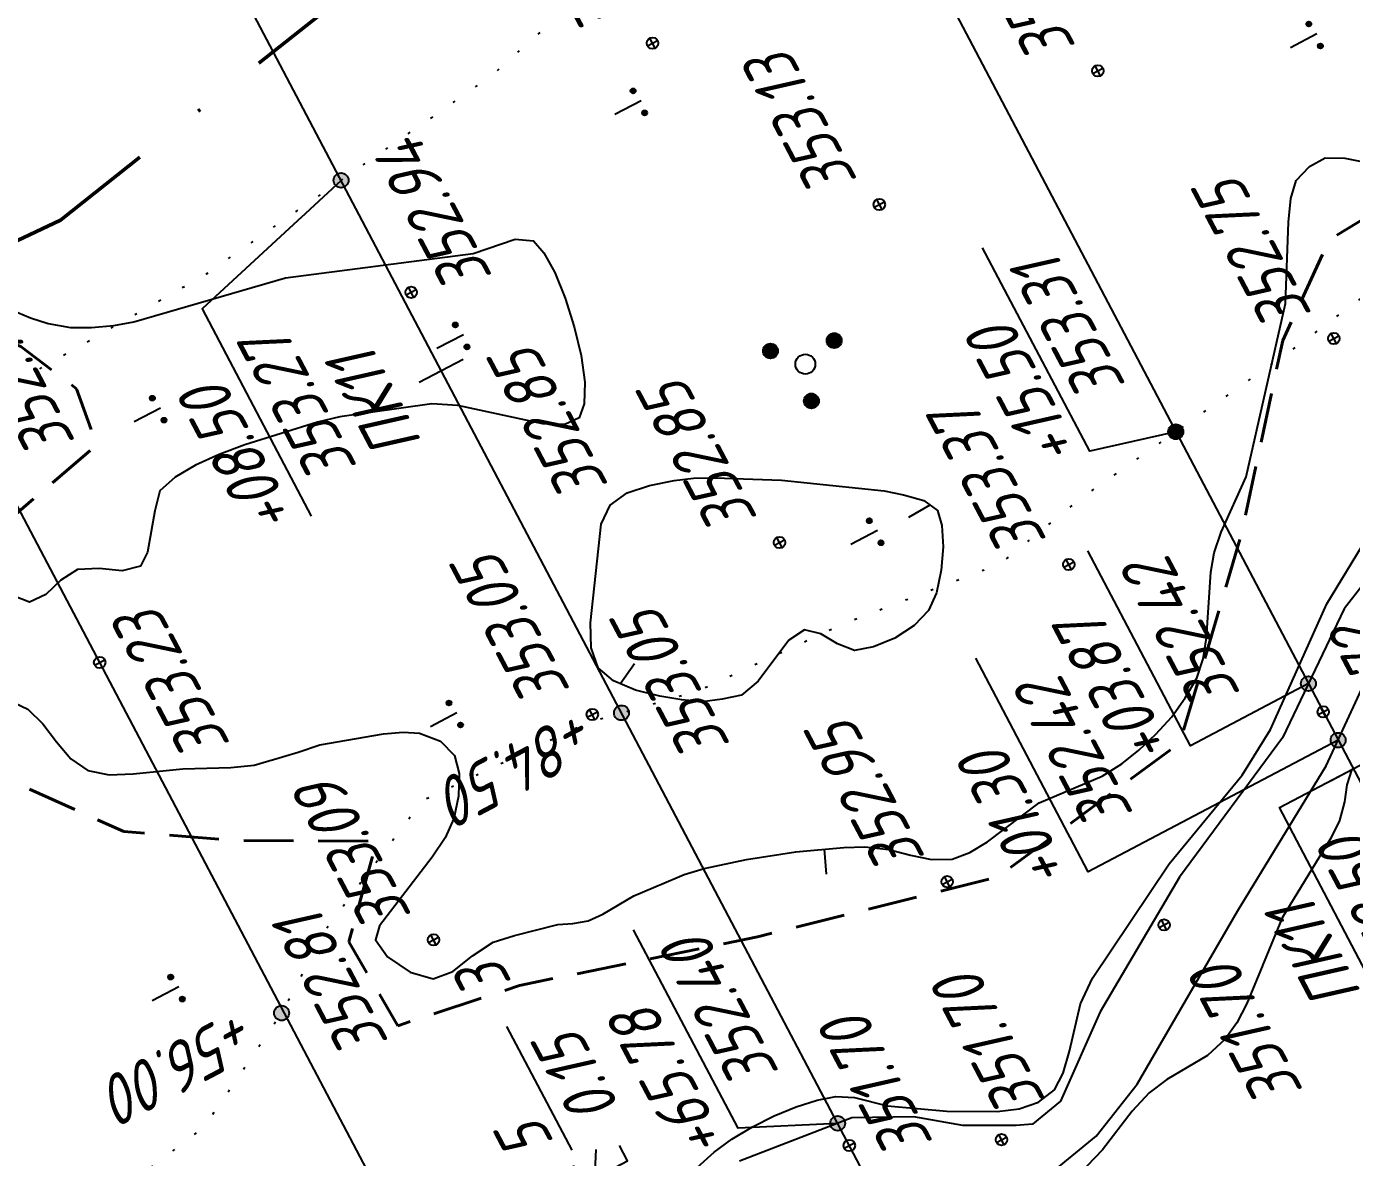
# Model space of a CAD drawing. Extents: x 1519167 to 1519613, y 2186570 to 2187012.
# Drawn here: x 1519354.7 to 1519408, y 2186813.5 to 2186859 of the extents above; entities that cross this region are included whole.
import ezdxf
from ezdxf.enums import TextEntityAlignment as Align

# ---------------------------------------------------------------- set-up
doc = ezdxf.new("R2010")
doc.units = 0
for name, pattern in [('ACAD_ISO10W100', [18, 12, -3, 0, -3]), ('IZ_HIDDEN', [3, 2, -1]), ('ИИDot', [1, 0, -1])]:
    doc.linetypes.add(name, pattern=pattern)
for name, color, linetype, lineweight in [('ИИ_ГИДРОГРАФИЯ_025', 3, 'Continuous', 25), ('ИИ_ГИДРОЛОГИЯ_025', 150, 'Continuous', 25), ('ИИ_ГРАНИЦА_025', 7, 'Continuous', 25), ('ИИ_КОНТУР_025', 7, 'ИИDot', 25), ('ИИ_ОТМЕТКА_025', 7, 'Continuous', 25), ('ИИ_ПИКЕТАЖ_025', 7, 'Continuous', 25), ('ИИ_РАЗМЕР_025', 7, 'Continuous', 25), ('ИИ_РЕЛЬЕФ_025', 34, 'Continuous', 25), ('ИИ_ТЕКСТ_025', 7, 'Continuous', 25), ('ИИ_ТРАССА_АД_025', 1, 'Continuous', 25), ('ИИ_ТРАССА_ЛЭП_025', 7, 'Continuous', 25), ('ИИ_ТРАССА_ТРУБ_025', 7, 'Continuous', 25), ('ИИ_УГОДЬЯ_025', 7, 'Continuous', 25)]:
    doc.layers.add(name, color=color, linetype=linetype, lineweight=lineweight)
doc.styles.add('VNIPISIMPLEXCUR', font='simplex.shx', dxfattribs={"width": 0.8, "oblique": 15})
doc.dimstyles.new('ИИ-1000-м-dm$2', dxfattribs={"dimtxt": 2.5, "dimasz": 2.5, "dimexe": 1.25, "dimexo": 0, "dimgap": 1, "dimtad": 2, "dimtoh": 1, "dimzin": 1, "dimdsep": 46, "dimtxsty": 'VNIPISIMPLEXCUR', "dimcen": 2.5, "dimaunit": 1, "dimazin": 0, "dimtfac": 1, "dimtmove": 1, "dimatfit": 2, "dimfxl": 1, "dimarcsym": 0})

# ---------------------------------------------------------------- blocks, each defined once
blk = doc.blocks.new('ИИ05407')
at = {"linetype": 'Continuous', "lineweight": 25}
h = blk.add_hatch(color=0, dxfattribs=at)
edge = h.paths.add_edge_path()
edge.add_arc((-0.5, 0.1), 0.1, 0, 360)
h = blk.add_hatch(color=0, dxfattribs=at)
edge = h.paths.add_edge_path()
edge.add_arc((0.5, 0.1), 0.1, 0, 360)
at = {"color": 0, "linetype": 'Continuous', "lineweight": 25}
blk.add_lwpolyline([(0, 0), (0, 1.2)], dxfattribs=at)
for centre in [(-0.5, 0.1), (0.5, 0.1)]:
    blk.add_circle(centre, 0.1, dxfattribs=at)
blk = doc.blocks.new('ИИ053951')
at = {"linetype": 'Continuous', "lineweight": 25}
h = blk.add_hatch(color=0, dxfattribs=at)
edge = h.paths.add_edge_path()
edge.add_arc((1.16, 0.95), 0.3, 0, 360)
h = blk.add_hatch(color=0, dxfattribs=at)
edge = h.paths.add_edge_path()
edge.add_arc((-1.403, 0.53), 0.3, 0, 360)
h = blk.add_hatch(color=0, dxfattribs=at)
edge = h.paths.add_edge_path()
edge.add_arc((0.243, -1.48), 0.3, 0, 360)
at = {"color": 0, "linetype": 'Continuous', "lineweight": 25}
for centre, radius in [((1.16, 0.95), 0.3), ((-1.403, 0.53), 0.3), ((0, 0), 0.4), ((0.243, -1.48), 0.3)]:
    blk.add_circle(centre, radius, dxfattribs=at)
blk = doc.blocks.new('ИИ053296')
at = {"color": 0, "linetype": 'Continuous', "lineweight": 25}
blk.add_lwpolyline([(0, 0), (1, 0)], dxfattribs=at)
blk = doc.blocks.new('PICKET')
at = {"color": 0, "linetype": 'Continuous', "lineweight": 25}
for p, q in [((-0.23, 0), (0.23, 0)), ((0, 0.23), (0, -0.23))]:
    blk.add_line(p, q, dxfattribs=at)
blk.add_circle((0, 0), 0.23, dxfattribs=at)
at = {"color": 0, "linetype": 'Continuous', "style": 'VNIPISIMPLEXCUR', "oblique": 15, "width": 0.8}
blk.add_attdef('OTMETKA', (1.25, 0.3), '', height=2, dxfattribs=at)
at = {"color": 8, "linetype": 'Continuous', "style": 'VNIPISIMPLEXCUR', "oblique": 15, "width": 0.8, "flags": 1}
blk.add_attdef('NOMER', (1.25, -2.7), '', height=2, dxfattribs=at)
blk = doc.blocks.new('ИИ053672А')
at = {"color": 0, "linetype": 'Continuous'}
for points in [[(0.7, 3.096), (0, 3.5), (-0.7, 3.096)], [(0, 3.5), (0, 0), (0.7, 0)], [(0.85, 2.009), (0, 2.5), (-0.85, 2.009)], [(1, 0.923), (0, 1.5), (-1, 0.923)]]:
    blk.add_lwpolyline(points, dxfattribs=at)
at = {"color": 0, "linetype": 'Continuous', "style": 'VNIPISIMPLEXCUR', "oblique": 15, "width": 0.8}
blk.add_attdef('RACE1', text='', height=2, dxfattribs=at).set_placement((-2, 2.25), align=Align.RIGHT)
blk.add_attdef('HEIGHT', (2, 2.25), '', height=2, dxfattribs=at)
blk.add_attdef('DISTANCE', text='', height=2, dxfattribs=at).set_placement((8.5, 1.75), align=Align.MIDDLE_LEFT)
blk.add_attdef('RACE2', text='', height=2, dxfattribs=at).set_placement((-2, 1.25), align=Align.TOP_RIGHT)
blk.add_attdef('THICKNESS', text='', height=2, dxfattribs=at).set_placement((2, 1.25), align=Align.TOP_LEFT)
blk = doc.blocks.new('ИИ15002')
at = {"linetype": 'Continuous', "lineweight": 25}
h = blk.add_hatch(color=0, dxfattribs=at)
edge = h.paths.add_edge_path()
edge.add_arc((0, 0), 0.3, 0, 360)
at = {"color": 0, "linetype": 'Continuous', "lineweight": 25}
blk.add_circle((0, 0), 0.3, dxfattribs=at)
at = {"color": 0, "linetype": 'Continuous', "style": 'VNIPISIMPLEXCUR', "oblique": 15, "width": 0.8}
blk.add_attdef('STATIONING', (1, 1.3), '', height=2, rotation=90, dxfattribs=at)
at = {"color": 7, "linetype": 'Continuous', "style": 'VNIPISIMPLEXCUR', "oblique": 15, "width": 0.8}
blk.add_attdef('HEIGHT', text='', height=2, dxfattribs=at).set_placement((0, -1.3), align=Align.TOP_CENTER)
blk = doc.blocks.new('*D42')
at = {"layer": 'Defpoints', "color": 0, "transparency": 16777216}
for p in [(1519482.409, 2186840.189), (1519363.307, 2186746.816), (1519375.849, 2186713.319), (1519273.871, 2186671.021), (1519434.058, 2186602.839)]:
    blk.add_point(p, dxfattribs=at)
at = {"layer": 'ИИ_РАЗМЕР_025', "color": 0, "lineweight": -2, "transparency": 16777216}
for p, q in [((1519367.834, 2186756.781), (1519364.262, 2186763.563)), ((1519362.071, 2186747.221), (1519367.834, 2186756.781)), ((1519360.927, 2186741.642), (1519357.69, 2186747.786))]:
    blk.add_line(p, q, dxfattribs=at)
blk.add_arc((1519360.927, 2186741.642), 5.695, 59.2744, 97.5583, dxfattribs=at)
at = {"layer": 'ИИ_РАЗМЕР_025', "color": 0, "transparency": 16777216}
for points in [[(1519360.279, 2186746.97), (1519360.077, 2186747.605), (1519358.272, 2186746.68)], [(1519364.055, 2186746.79), (1519363.619, 2186746.285), (1519365.35, 2186745.23)]]:
    blk.add_solid(points, dxfattribs=at)
at = {"layer": 'ИИ_РАЗМЕР_025', "color": 0, "transparency": 16777216, "insert": (1519364.436, 2186759.605), "char_height": 2, "attachment_point": 5, "rotation": 117.7798, "style": 'VNIPISIMPLEXCUR'}
blk.add_mtext("78°44'", dxfattribs=at)
blk = doc.blocks.new('*D43')
at = {"layer": 'Defpoints', "color": 0, "transparency": 16777216}
for p in [(1519297.92, 2186946.834), (1519482.409, 2186840.189), (1519396.448, 2186775.815), (1519273.871, 2186671.021), (1519469.341, 2186621.426)]:
    blk.add_point(p, dxfattribs=at)
at = {"layer": 'ИИ_РАЗМЕР_025', "color": 0, "lineweight": -2, "transparency": 16777216}
for p, q in [((1519395.361, 2186782.255), (1519391.789, 2186789.037)), ((1519394.405, 2186776.485), (1519395.361, 2186782.255))]:
    blk.add_line(p, q, dxfattribs=at)
blk.add_arc((1519392.515, 2186767.266), 9.411, 51.249, 105.5802, dxfattribs=at)
at = {"layer": 'ИИ_РАЗМЕР_025', "color": 0, "transparency": 16777216}
for points in [[(1519390.11, 2186776.021), (1519389.864, 2186776.641), (1519388.129, 2186775.592)], [(1519398.64, 2186774.841), (1519398.17, 2186774.369), (1519399.823, 2186773.195)]]:
    blk.add_solid(points, dxfattribs=at)
at = {"layer": 'ИИ_РАЗМЕР_025', "color": 0, "transparency": 16777216, "insert": (1519391.963, 2186785.079), "char_height": 2, "attachment_point": 5, "rotation": 117.7798, "style": 'VNIPISIMPLEXCUR'}
blk.add_mtext("78°44'", dxfattribs=at)
blk = doc.blocks.new('ИИ15001')
at = {"color": 0, "linetype": 'Continuous', "lineweight": 25}
blk.add_lwpolyline([(0, 1), (0, -1)], dxfattribs=at)
at = {"color": 0, "linetype": 'Continuous', "lineweight": 25, "style": 'VNIPISIMPLEXCUR', "oblique": 15, "width": 0.8}
blk.add_attdef('STATIONING', text='', height=2, dxfattribs=at).set_placement((0, 2), align=Align.CENTER)
at = {"color": 7, "linetype": 'Continuous', "lineweight": 25, "style": 'VNIPISIMPLEXCUR', "oblique": 15, "width": 0.8}
blk.add_attdef('HEIGHT', text='', height=2, dxfattribs=at).set_placement((0, -2), align=Align.TOP_CENTER)

msp = doc.modelspace()

# ---------------------------------------------------------------- linework, layer by layer
at = {"layer": 'ИИ_УГОДЬЯ_025'}
msp.add_lwpolyline([(1519376.666, 2186813.817), (1519374.046, 2186818.79)], dxfattribs=at)

# ---------------------------------------------------------------- block references
at = {"layer": 'ИИ_РЕЛЬЕФ_025', "rotation": 54.72404123591183}
msp.add_blockref('ИИ053296', (1519378.604, 2186832.575, 353), dxfattribs=at)
at = {"layer": 'ИИ_УГОДЬЯ_025', "rotation": 117.7797222222222}
for p in [(1519406.632, 2186858.716), (1519379.443, 2186856.027), (1519372.291, 2186846.614), (1519360.102, 2186843.665), (1519388.95, 2186838.732)]:
    msp.add_blockref('ИИ05407', p, dxfattribs=at)
at = {"layer": 'ИИ_УГОДЬЯ_025'}
msp.add_blockref('ИИ053951', (1519386.052, 2186845.429), dxfattribs=at)
at = {"layer": 'ИИ_УГОДЬЯ_025', "rotation": 117.7797222222222}
msp.add_blockref('ИИ053672А', (1519378.901, 2186813.384), dxfattribs=at).add_auto_attribs({'HEIGHT': '5', 'THICKNESS': '0.15', 'DISTANCE': '3'})

# ---------------------------------------------------------------- wipeouts: each hides what was drawn before it
at = {"lineweight": 0}
for points, layer in [([(1519379.194, 2186859.338), (1519375.251, 2186866.822), (1519373.234, 2186865.759), (1519377.176, 2186858.275)], 'ИИ_ОТМЕТКА_025'), ([(1519396.877, 2186857.479), (1519392.934, 2186864.964), (1519390.917, 2186863.901), (1519394.86, 2186856.417)], 'ИИ_ОТМЕТКА_025'), ([(1519388.324, 2186852.848), (1519384.475, 2186860.153), (1519382.458, 2186859.09), (1519386.306, 2186851.785)], 'ИИ_ОТМЕТКА_025'), ([(1519369.483, 2186849.318), (1519365.589, 2186856.711), (1519363.571, 2186855.648), (1519367.466, 2186848.255)], 'ИИ_ОТМЕТКА_025'), ([(1519406.608, 2186847.46), (1519402.653, 2186854.968), (1519400.636, 2186853.905), (1519404.591, 2186846.398)], 'ИИ_ОТМЕТКА_025'), ([(1519383.932, 2186839.003), (1519379.977, 2186846.51), (1519377.96, 2186845.448), (1519381.915, 2186837.941)], 'ИИ_ОТМЕТКА_025'), ([(1519395.944, 2186838.368), (1519391.918, 2186846.01), (1519389.901, 2186844.947), (1519393.926, 2186837.305)], 'ИИ_ОТМЕТКА_025'), ([(1519376.774, 2186832.338), (1519372.819, 2186839.845), (1519370.802, 2186838.782), (1519374.756, 2186831.275)], 'ИИ_ОТМЕТКА_025'), ([(1519363.088, 2186830.165), (1519359.098, 2186837.739), (1519357.08, 2186836.677), (1519361.071, 2186829.102)], 'ИИ_ОТМЕТКА_025'), ([(1519391.054, 2186825.608), (1519387.099, 2186833.115), (1519385.082, 2186832.052), (1519389.036, 2186824.545)], 'ИИ_ОТМЕТКА_025'), ([(1519394.145, 2186815.362), (1519390.19, 2186822.869), (1519388.173, 2186821.806), (1519392.128, 2186814.299)], 'ИИ_ОТМЕТКА_025'), ([(1519407.977, 2186814.581), (1519404.176, 2186821.796), (1519402.159, 2186820.733), (1519405.96, 2186813.519)], 'ИИ_ОТМЕТКА_025'), ([(1519358.049, 2186840.028), (1519354.023, 2186847.67), (1519352.006, 2186846.607), (1519356.032, 2186838.965)], 'ИИ_ПИКЕТАЖ_025'), ([(1519363.38, 2186819.742), (1519355.604, 2186815.646), (1519356.667, 2186813.629), (1519364.443, 2186817.725)], 'ИИ_ПИКЕТАЖ_025'), ([(1519396.4, 2186822.191), (1519405.133, 2186834.559), (1519403.27, 2186835.874), (1519394.538, 2186823.507)], 'ИИ_ТЕКСТ_025'), ([(1519380.332, 2186822.408), (1519379.573, 2186823.849), (1519377.556, 2186822.786), (1519378.315, 2186821.346)], 'ИИ_УГОДЬЯ_025')]:
    msp.add_wipeout(points, dxfattribs=at).dxf.layer = layer

# ---------------------------------------------------------------- next in the draw order: linework, layer by layer
at = {"layer": 'ИИ_КОНТУР_025', "flags": 128}
msp.add_lwpolyline([(1519330.862, 2186832.563), (1519337.391, 2186836.232), (1519350.93, 2186842.787), (1519361.956, 2186849.062), (1519373.401, 2186857.011), (1519381.817, 2186864.499), (1519382.933, 2186870.217), (1519380.421, 2186877.608), (1519375.675, 2186883.465), (1519369.813, 2186888.067), (1519363.951, 2186887.788), (1519357.67, 2186885.278), (1519351.25, 2186884.72), (1519348.04, 2186886.672), (1519346.086, 2186889.601), (1519347.202, 2186892.948), (1519351.389, 2186895.597), (1519357.67, 2186895.876), (1519362.416, 2186896.992), (1519364.789, 2186900.478), (1519364.928, 2186904.383), (1519363.253, 2186908.148), (1519359.903, 2186910.1), (1519356.275, 2186909.403), (1519351.389, 2186904.522), (1519345.109, 2186899.642), (1519341.201, 2186900.757), (1519337.148, 2186907.934), (1519335.054, 2186911.002), (1519332.682, 2186914.767), (1519332.402, 2186918.393), (1519332.123, 2186925.644), (1519332.123, 2186931.222), (1519332.542, 2186935.545), (1519333.938, 2186937.498), (1519337.008, 2186937.079), (1519341.056, 2186930.386), (1519342.312, 2186922.995), (1519346.779, 2186919.09), (1519351.384, 2186917.695), (1519354.455, 2186918.532), (1519357.386, 2186920.485), (1519358.921, 2186922.855), (1519359.899, 2186924.808), (1519360.178, 2186928.991), (1519360.457, 2186934.151), (1519356.828, 2186939.45), (1519350.547, 2186946.562), (1519345.243, 2186951.304), (1519339.939, 2186953.117), (1519336.031, 2186952.838), (1519331.007, 2186948.515), (1519328.494, 2186941.681), (1519326.122, 2186934.151), (1519323.722, 2186915.682), (1519322.605, 2186909.686), (1519320.093, 2186902.434), (1519319.535, 2186896.298), (1519320.651, 2186889.326), (1519324.28, 2186883.608), (1519329.165, 2186878.727), (1519336.144, 2186875.938), (1519343.681, 2186873.428), (1519348.148, 2186870.081), (1519351.78, 2186863.044), (1519351.641, 2186857.466), (1519347.454, 2186850.772), (1519336.706, 2186845.054), (1519322.528, 2186838.194)], dxfattribs=at)
at = {"layer": 'ИИ_ПИКЕТАЖ_025', "color": 1, "elevation": 353.27}
msp.add_lwpolyline([(1519367.371, 2186852.823), (1519361.781, 2186847.65), (1519366.174, 2186839.312)], dxfattribs=at)
at = {"layer": 'ИИ_ПИКЕТАЖ_025', "color": 7, "elevation": 353.31}
msp.add_lwpolyline([(1519400.956, 2186842.709), (1519397.496, 2186841.924), (1519393.185, 2186850.107)], dxfattribs=at)
at = {"layer": 'ИИ_ПИКЕТАЖ_025', "color": 7}
msp.add_lwpolyline([(1519409.573, 2186819.147), (1519405.126, 2186827.59), (1519408.096, 2186829.154)], dxfattribs=at)
at = {"layer": 'ИИ_РЕЛЬЕФ_025', "elevation": 353}
msp.add_lwpolyline([(1519354.111, 2186847.617), (1519354.875, 2186847.288), (1519355.59, 2186847.061), (1519356.491, 2186846.91), (1519357.323, 2186846.9), (1519358.224, 2186846.988), (1519359.031, 2186847.138), (1519365.129, 2186848.905), (1519372.683, 2186849.887), (1519374.371, 2186850.46), (1519375.114, 2186850.384), (1519375.535, 2186849.912), (1519375.972, 2186849.11), (1519376.391, 2186848.081), (1519376.754, 2186846.933), (1519377.027, 2186845.772), (1519377.174, 2186844.703), (1519377.158, 2186843.832), (1519376.945, 2186843.265), (1519376.369, 2186842.996), (1519375.492, 2186843.026), (1519372.076, 2186843.76), (1519371.02, 2186843.838), (1519367.328, 2186843.305), (1519366.417, 2186843.1), (1519363.498, 2186842.183), (1519362.466, 2186841.798), (1519361.508, 2186841.365), (1519360.69, 2186840.88), (1519360.079, 2186840.335), (1519359.872, 2186839.528), (1519359.581, 2186837.867), (1519359.296, 2186837.299), (1519358.56, 2186837.121), (1519357.633, 2186837.216), (1519356.764, 2186837.17), (1519356.099, 2186836.734), (1519355.488, 2186836.168), (1519354.841, 2186835.857), (1519353.978, 2186836.188)], dxfattribs=at)
msp.add_lwpolyline([(1519377.711, 2186833.219), (1519377.43, 2186834.015), (1519377.405, 2186835.018), (1519377.842, 2186838.997), (1519378.204, 2186839.755), (1519378.883, 2186840.247), (1519379.785, 2186840.549), (1519380.774, 2186840.754), (1519381.558, 2186840.845), (1519382.411, 2186840.858), (1519385.089, 2186840.766), (1519389.227, 2186840.337), (1519390.002, 2186840.178), (1519390.814, 2186839.948), (1519391.365, 2186839.542), (1519391.541, 2186838.936), (1519391.591, 2186838.086), (1519391.518, 2186837.137), (1519391.324, 2186836.233), (1519391.01, 2186835.521), (1519390.432, 2186834.91), (1519389.647, 2186834.408), (1519388.8, 2186834.06), (1519388.033, 2186833.91), (1519387.343, 2186834.18), (1519386.676, 2186834.585), (1519386.021, 2186834.748), (1519385.393, 2186834.321), (1519384.149, 2186832.682), (1519383.484, 2186832.111), (1519382.703, 2186831.956), (1519381.913, 2186831.852), (1519381.08, 2186831.921), (1519380.195, 2186832.072), (1519379.223, 2186832.316), (1519378.337, 2186832.688)], close=True, dxfattribs=at)

# ---------------------------------------------------------------- next in the draw order: block references
at = {"layer": 'ИИ_ОТМЕТКА_025', "rotation": 117.7797222222222}
for p, values in [((1519379.9, 2186858.34, 353.3), {'OTMETKA': '353.30'}), ((1519397.82, 2186857.23, 353.2), {'OTMETKA': '353.20'}), ((1519389.03, 2186851.85, 353.13), {'OTMETKA': '353.13'}), ((1519407.315, 2186846.463, 352.75), {'OTMETKA': '352.75'}), ((1519385.013, 2186838.255, 352.85), {'OTMETKA': '352.85'}), ((1519396.65, 2186837.37, 353.37), {'OTMETKA': '353.37'}), ((1519377.48, 2186831.34, 353.05), {'OTMETKA': '353.05'}), ((1519391.76, 2186824.61, 352.95), {'OTMETKA': '352.95'})]:
    msp.add_blockref('PICKET', p, dxfattribs=at).add_auto_attribs(values)
at = {"layer": 'ИИ_ОТМЕТКА_025'}
ref = msp.add_blockref('PICKET', (1519370.19, 2186848.32, 352.94), dxfattribs=dict(at, rotation=117.7797222222222))
ref.add_attrib('OTMETKA', '352.94', (1519373.496, 2186848.945, 352.94), dxfattribs={"layer": '0', "color": 0, "linetype": 'Continuous', "height": 2, "rotation": 117.7797, "style": 'VNIPISIMPLEXCUR', "oblique": 15, "width": 0.8})
ref = msp.add_blockref('PICKET', (1519357.66, 2186833.431, 353.23), dxfattribs=dict(at, rotation=117.7797222222222))
ref.add_attrib('OTMETKA', '353.23', (1519362.946, 2186830.133, 353.23), dxfattribs={"layer": '0', "color": 0, "linetype": 'Continuous', "height": 2, "rotation": 117.7797, "style": 'VNIPISIMPLEXCUR', "oblique": 15, "width": 0.8})
ref = msp.add_blockref('PICKET', (1519393.945, 2186814.233, 351.7), dxfattribs=dict(at, rotation=117.7797222222222))
ref.add_attrib('OTMETKA', '351.70', (1519395.758, 2186815.803, 362.7), dxfattribs={"layer": '0', "color": 0, "linetype": 'Continuous', "height": 2, "rotation": 117.7797, "style": 'VNIPISIMPLEXCUR', "oblique": 15, "width": 0.8})
ref = msp.add_blockref('PICKET', (1519387.822, 2186814, 351.7), dxfattribs=dict(at, rotation=117.7792673703056))
ref.add_attrib('OTMETKA', '351.70', (1519391.229, 2186814.119, 351.7), dxfattribs={"layer": '0', "color": 0, "linetype": 'Continuous', "height": 2, "rotation": 117.7793, "style": 'VNIPISIMPLEXCUR', "oblique": 15, "width": 0.8})
at = {"layer": 'ИИ_ПИКЕТАЖ_025', "color": 1}
ref = msp.add_blockref('ИИ15002', (1519367.371, 2186852.823, 353.27), dxfattribs=dict(at, rotation=117.7793137903056))
ref.add_attrib('STATIONING', '+08.50', (1519365.618, 2186839.18, 353.27), dxfattribs={"layer": '0', "color": 0, "linetype": 'Continuous', "height": 2, "rotation": 117.7797, "style": 'VNIPISIMPLEXCUR', "oblique": 15, "width": 0.8})
ref.add_attrib('HEIGHT', '353.27', dxfattribs={"layer": '0', "color": 7, "linetype": 'Continuous', "height": 2, "rotation": 117.7793, "style": 'VNIPISIMPLEXCUR', "oblique": 15, "width": 0.8}).set_placement((1519364.806, 2186843.172, 353.27), align=Align.TOP_CENTER)
at = {"layer": 'ИИ_ПИКЕТАЖ_025', "color": 7}
ref = msp.add_blockref('ИИ15002', (1519400.956, 2186842.709, 353.31), dxfattribs=dict(at, rotation=117.7792673698566))
ref.add_attrib('STATIONING', '+15.50', (1519397.132, 2186841.896, 353.31), dxfattribs={"layer": '0', "color": 0, "linetype": 'Continuous', "height": 2, "rotation": 117.7797, "style": 'VNIPISIMPLEXCUR', "oblique": 15, "width": 0.8})
ref.add_attrib('HEIGHT', '353.31', dxfattribs={"layer": '0', "color": 7, "linetype": 'Continuous', "height": 2, "rotation": 117.7793, "style": 'VNIPISIMPLEXCUR', "oblique": 15, "width": 0.8}).set_placement((1519395.799, 2186846.323, 353.31), align=Align.TOP_CENTER)
at = {"layer": 'ИИ_ПИКЕТАЖ_025', "color": 4, "rotation": 117.7797222222222}
msp.add_blockref('ИИ15002', (1519352.316, 2186843.575, 352.77), dxfattribs=at).add_auto_attribs({'STATIONING': '+83.00', 'HEIGHT': '352.77'})
at = {"layer": 'ИИ_ПИКЕТАЖ_025', "color": 1}
ref = msp.add_blockref('ИИ15001', (1519371.404, 2186845.166, 352.85), dxfattribs=dict(at, rotation=117.7791666666666))
ref.add_attrib('STATIONING', 'ПК11', dxfattribs={"layer": '0', "color": 0, "linetype": 'Continuous', "lineweight": 25, "height": 2, "rotation": 117.7792, "style": 'VNIPISIMPLEXCUR', "oblique": 15, "width": 0.8}).set_placement((1519369.635, 2186844.234, 352.85), align=Align.CENTER)
ref.add_attrib('HEIGHT', '352.85', dxfattribs={"layer": '0', "color": 7, "linetype": 'Continuous', "lineweight": 25, "height": 2, "rotation": 117.7792, "style": 'VNIPISIMPLEXCUR', "oblique": 15, "width": 0.8}).set_placement((1519374.882, 2186842.484, 352.85), align=Align.TOP_CENTER)
at = {"layer": 'ИИ_ПИКЕТАЖ_025', "color": 7}
ref = msp.add_blockref('ИИ15002', (1519407.49, 2186830.305, 352.42), dxfattribs=dict(at, rotation=117.7792673694114))
ref.add_attrib('STATIONING', '+01.30', (1519396.748, 2186824.9, 352.42), dxfattribs={"layer": '0', "color": 0, "linetype": 'Continuous', "height": 2, "rotation": 117.7797, "style": 'VNIPISIMPLEXCUR', "oblique": 15, "width": 0.8})
ref.add_attrib('HEIGHT', '352.42', dxfattribs={"layer": '0', "color": 7, "linetype": 'Continuous', "height": 2, "rotation": 117.7793, "style": 'VNIPISIMPLEXCUR', "oblique": 15, "width": 0.8}).set_placement((1519396.025, 2186829.242, 352.42), align=Align.TOP_CENTER)
ref = msp.add_blockref('ИИ15001', (1519408.096, 2186829.154, 352.5), dxfattribs=dict(at, rotation=117.7792667883513))
ref.add_attrib('STATIONING', 'ПК11', dxfattribs={"layer": '0', "color": 0, "linetype": 'Continuous', "lineweight": 25, "height": 2, "rotation": 117.7793, "style": 'VNIPISIMPLEXCUR', "oblique": 15, "width": 0.8}).set_placement((1519407.441, 2186822.071, 352.5), align=Align.CENTER)
ref.add_attrib('HEIGHT', '352.50', dxfattribs={"layer": '0', "color": 7, "linetype": 'Continuous', "lineweight": 25, "height": 2, "rotation": 117.7793, "style": 'VNIPISIMPLEXCUR', "oblique": 15, "width": 0.8}).set_placement((1519408.197, 2186822.936, 352.5), align=Align.TOP_CENTER)
at = {"layer": 'ИИ_РЕЛЬЕФ_025'}
for p, rotation in [((1519391.067, 2186839.761, 353), 209.8564243359119), ((1519386.803, 2186825.915, 353), 274.6121387159118)]:
    msp.add_blockref('ИИ053296', p, dxfattribs=dict(at, rotation=rotation))
at = {"layer": 'ИИ_УГОДЬЯ_025', "rotation": 117.7797222222222}
for p in [(1519372.035, 2186831.402), (1519360.839, 2186820.379)]:
    msp.add_blockref('ИИ05407', p, dxfattribs=at)

# ---------------------------------------------------------------- next in the draw order: wipeouts: each hides what was drawn before it
at = {"lineweight": 0}
for points, layer in [([(1519407.051, 2186834.244), (1519403.487, 2186841.01), (1519401.469, 2186839.947), (1519405.034, 2186833.182)], 'ИИ_ОТМЕТКА_025'), ([(1519406.524, 2186809.208), (1519402.569, 2186816.715), (1519400.552, 2186815.652), (1519404.506, 2186808.145)], 'ИИ_ОТМЕТКА_025'), ([(1519370.62, 2186807.328), (1519366.701, 2186814.767), (1519364.684, 2186813.705), (1519368.603, 2186806.265)], 'ИИ_ОТМЕТКА_025'), ([(1519369.345, 2186817.606), (1519365.639, 2186824.641), (1519363.622, 2186823.579), (1519367.328, 2186816.543)], 'ИИ_ПИКЕТАЖ_025'), ([(1519383.928, 2186822.336), (1519381.571, 2186826.81), (1519379.554, 2186825.748), (1519381.911, 2186821.274)], 'ИИ_УГОДЬЯ_025')]:
    msp.add_wipeout(points, dxfattribs=at).dxf.layer = layer

# ---------------------------------------------------------------- next in the draw order: linework, layer by layer
at = {"layer": 'ИИ_ГИДРОГРАФИЯ_025', "flags": 128}
for points in [[(1519395.966, 2186812.909), (1519397.757, 2186814.369), (1519399.408, 2186816.471), (1519403.444, 2186823.421), (1519407.008, 2186829.265), (1519409.454, 2186834.541), (1519410.931, 2186836.439), (1519412.175, 2186837.459), (1519412.678, 2186837.59), (1519413.756, 2186837.489), (1519416.784, 2186836.016), (1519420.923, 2186836.236), (1519423.61, 2186837.668), (1519427.955, 2186841.87), (1519431.134, 2186847.163), (1519432.56, 2186848.503), (1519436.082, 2186849.466), (1519440.62, 2186850.56), (1519444.187, 2186852.212), (1519447.848, 2186855.877), (1519448.52, 2186856.885), (1519449.492, 2186858.287), (1519450.071, 2186858.779), (1519451.306, 2186859.365)], [(1519409.49, 2186837.844), (1519407.735, 2186835.59), (1519405.252, 2186830.401), (1519401.105, 2186824.798), (1519397.909, 2186819.375), (1519396.322, 2186815.778), (1519395.189, 2186814.855), (1519394.539, 2186814.805), (1519392.395, 2186814.805), (1519390.424, 2186815.152), (1519387.919, 2186815.109), (1519383.404, 2186813.363)]]:
    msp.add_lwpolyline(points, dxfattribs=at)
at = {"layer": 'ИИ_ПИКЕТАЖ_025', "color": 7, "elevation": 352.42}
for points in [[(1519406.293, 2186832.577), (1519401.546, 2186830.076), (1519397.415, 2186837.918)], [(1519407.49, 2186830.305), (1519397.435, 2186825.008), (1519392.906, 2186833.606)]]:
    msp.add_lwpolyline(points, dxfattribs=at)
at = {"layer": 'ИИ_ПИКЕТАЖ_025', "color": 1, "elevation": 352.4}
msp.add_lwpolyline([(1519387.353, 2186814.89), (1519383.343, 2186814.694), (1519379.135, 2186822.681)], dxfattribs=at)
at = {"layer": 'ИИ_РЕЛЬЕФ_025', "elevation": 352.5}
for points in [[(1519381.694, 2186813.117), (1519382.384, 2186813.732), (1519383.099, 2186814.26), (1519383.926, 2186814.751), (1519384.803, 2186815.191), (1519385.685, 2186815.555), (1519386.527, 2186815.821), (1519387.282, 2186815.966), (1519388.025, 2186815.935), (1519389.362, 2186815.59), (1519391.75, 2186815.379), (1519393.768, 2186815.363), (1519394.65, 2186815.473), (1519395.44, 2186815.741), (1519396.077, 2186816.244), (1519396.425, 2186816.912), (1519396.676, 2186817.796), (1519397.119, 2186819.694), (1519397.605, 2186820.728), (1519400.688, 2186825.33), (1519403.631, 2186828.893), (1519404.773, 2186830.734), (1519407.029, 2186835.794), (1519408.435, 2186838.077)], [(1519408.042, 2186829.136), (1519407.839, 2186828.507), (1519407.741, 2186827.82), (1519407.543, 2186827.074), (1519407.201, 2186826.362), (1519405.238, 2186823.157), (1519403.819, 2186819.713), (1519403.413, 2186818.94), (1519402.943, 2186818.271), (1519402.228, 2186817.621), (1519400.6, 2186816.649), (1519399.882, 2186816.12), (1519399.199, 2186815.38), (1519398.012, 2186813.818), (1519396.135, 2186811.872)]]:
    msp.add_lwpolyline(points, dxfattribs=at)

# ---------------------------------------------------------------- next in the draw order: block references
at = {"layer": 'ИИ_ОТМЕТКА_025'}
ref = msp.add_blockref('PICKET', (1519406.892, 2186831.441, 351.72), dxfattribs=dict(at, rotation=117.7792673703056))
ref.add_attrib('OTMETKA', '351.72', (1519411.769, 2186829.971, 351.72), dxfattribs={"layer": '0', "color": 0, "linetype": 'Continuous', "height": 2, "rotation": 117.7793, "style": 'VNIPISIMPLEXCUR', "oblique": 15, "width": 0.8})
ref = msp.add_blockref('PICKET', (1519400.487, 2186822.871, 351.7), dxfattribs=dict(at, rotation=117.7797222222222))
ref.add_attrib('OTMETKA', '351.70', (1519406.122, 2186816.197, -3162.8), dxfattribs={"layer": '0', "color": 0, "linetype": 'Continuous', "height": 2, "rotation": 117.7797, "style": 'VNIPISIMPLEXCUR', "oblique": 15, "width": 0.8})
at = {"layer": 'ИИ_ПИКЕТАЖ_025', "color": 7}
ref = msp.add_blockref('ИИ15002', (1519406.293, 2186832.577, 352.42), dxfattribs=dict(at, rotation=117.7792673649429))
ref.add_attrib('STATIONING', '+03.87', (1519400.85, 2186829.9, 352.42), dxfattribs={"layer": '0', "color": 0, "linetype": 'Continuous', "height": 2, "rotation": 117.7797, "style": 'VNIPISIMPLEXCUR', "oblique": 15, "width": 0.8})
ref.add_attrib('HEIGHT', '352.42', dxfattribs={"layer": '0', "color": 7, "linetype": 'Continuous', "height": 2, "rotation": 117.7793, "style": 'VNIPISIMPLEXCUR', "oblique": 15, "width": 0.8}).set_placement((1519400.334, 2186834.066, 352.42), align=Align.TOP_CENTER)
at = {"layer": 'ИИ_ПИКЕТАЖ_025', "color": 1}
ref = msp.add_blockref('ИИ15002', (1519387.353, 2186814.89, 352.4), dxfattribs=dict(at, rotation=117.7793137903056))
ref.add_attrib('STATIONING', '+65.78', (1519382.941, 2186814.041, 352.4), dxfattribs={"layer": '0', "color": 0, "linetype": 'Continuous', "height": 2, "rotation": 117.7797, "style": 'VNIPISIMPLEXCUR', "oblique": 15, "width": 0.8})
ref.add_attrib('HEIGHT', '352.40', dxfattribs={"layer": '0', "color": 7, "linetype": 'Continuous', "height": 2, "rotation": 117.7793, "style": 'VNIPISIMPLEXCUR', "oblique": 15, "width": 0.8}).set_placement((1519381.769, 2186818.84, 352.4), align=Align.TOP_CENTER)

# ---------------------------------------------------------------- next in the draw order: wipeouts: each hides what was drawn before it
at = {"lineweight": 0}
for points, layer in [([(1519370.387, 2186823.268), (1519366.468, 2186830.708), (1519364.451, 2186829.645), (1519368.37, 2186822.206)], 'ИИ_ОТМЕТКА_025'), ([(1519379.781, 2186826.871), (1519378.987, 2186828.379), (1519376.969, 2186827.317), (1519377.764, 2186825.809)], 'ИИ_УГОДЬЯ_025')]:
    msp.add_wipeout(points, dxfattribs=at).dxf.layer = layer

# ---------------------------------------------------------------- next in the draw order: linework, layer by layer
at = {"layer": 'ИИ_ГИДРОЛОГИЯ_025', "linetype": 'IZ_HIDDEN', "lineweight": 40, "flags": 128}
msp.add_lwpolyline([(1519457.012, 2186867.71), (1519451.777, 2186871.093), (1519446.018, 2186877.655), (1519439.043, 2186880.697), (1519434.972, 2186879.321), (1519432.419, 2186877.976), (1519428.436, 2186876.069), (1519424.129, 2186871.498), (1519422.739, 2186869.038), (1519421.373, 2186865.44), (1519418.759, 2186859.841), (1519413.631, 2186854.645), (1519409.619, 2186851.943), (1519407.145, 2186850.448), (1519405.258, 2186846.383), (1519403.601, 2186838.602), (1519401.123, 2186830.196), (1519393.797, 2186824.801), (1519384.129, 2186822.395), (1519374.553, 2186820.436), (1519369.652, 2186818.814), (1519367.682, 2186822.19), (1519368.811, 2186826.239), (1519363.039, 2186826.269), (1519358.628, 2186826.631), (1519353.108, 2186829.097), (1519350.513, 2186833.295), (1519353.435, 2186838.673), (1519357.537, 2186842.177), (1519356.729, 2186844.438), (1519354.491, 2186846.138), (1519348.98, 2186848.224), (1519339.139, 2186848.23), (1519327.032, 2186839.165), (1519321.847, 2186836.626), (1519317.317, 2186835.391), (1519313.411, 2186836.979), (1519310.223, 2186840.482), (1519307.12, 2186847.099), (1519303.243, 2186854.46), (1519298.878, 2186856.191), (1519293.835, 2186854.11), (1519288.083, 2186846.09), (1519285.027, 2186840.832), (1519280.901, 2186838.467), (1519277.906, 2186836.505), (1519274.285, 2186835.365), (1519270.498, 2186834.906), (1519265.454, 2186836.47), (1519258.337, 2186838.253), (1519256.108, 2186838.944), (1519253.794, 2186843.658), (1519253.555, 2186848.618), (1519254.998, 2186853.277), (1519257.468, 2186856.952), (1519262.174, 2186859.6), (1519265.204, 2186862.213), (1519266.661, 2186866.202), (1519265.557, 2186867.655), (1519261.938, 2186870.665), (1519258.67, 2186869.791), (1519254.16, 2186867.415), (1519248, 2186866.882), (1519246.932, 2186866.658), (1519244.006, 2186865.456), (1519240.355, 2186863.702), (1519236.662, 2186860.74), (1519234.456, 2186857.205), (1519226.526, 2186851.671), (1519226.228, 2186846.767), (1519231.933, 2186834.007), (1519229.609, 2186829.731)], dxfattribs=at)
at = {"layer": 'ИИ_ГРАНИЦА_025', "color": 150, "linetype": 'ACAD_ISO10W100', "lineweight": 50, "flags": 128}
msp.add_lwpolyline([(1519212.897, 2186810.103), (1519242.687, 2186827.914), (1519270.422, 2186842.525), (1519323.785, 2186846.019), (1519334.45, 2186845.894), (1519348.805, 2186847.772), (1519356.083, 2186851.226), (1519374.111, 2186865.487), (1519392.539, 2186878.185), (1519416.42, 2186892.36), (1519443.159, 2186908.117)], dxfattribs=at)
at = {"layer": 'ИИ_КОНТУР_025', "flags": 128}
msp.add_lwpolyline([(1519344.966, 2186812.099), (1519347.518, 2186811.341), (1519351.427, 2186810.907), (1519357.942, 2186811.775), (1519361.851, 2186814.726), (1519364.978, 2186819.326), (1519366.889, 2186822.884), (1519370.643, 2186827.872), (1519377.245, 2186830.997), (1519381.762, 2186832.298), (1519387.582, 2186834.989), (1519393.923, 2186837.419), (1519397.137, 2186840.023), (1519405.649, 2186846.011), (1519416.278, 2186853.947), (1519420.013, 2186855.943), (1519424.367, 2186861.177), (1519423.932, 2186864.128), (1519422.021, 2186867.079), (1519420.805, 2186870.117), (1519420.545, 2186873.935), (1519421.5, 2186876.799), (1519425.148, 2186880.618), (1519429.144, 2186882.527), (1519435.485, 2186884.003), (1519442.261, 2186883.829), (1519444.284, 2186883.741)], dxfattribs=at)
at = {"layer": 'ИИ_РЕЛЬЕФ_025', "elevation": 353}
msp.add_lwpolyline([(1519353.953, 2186831.944), (1519354.774, 2186831.548), (1519355.366, 2186830.955), (1519355.92, 2186830.235), (1519356.503, 2186829.555), (1519357.183, 2186829.084), (1519358.045, 2186828.908), (1519359.011, 2186828.944), (1519361.003, 2186829.145), (1519362.93, 2186829.198), (1519363.874, 2186829.3), (1519365.643, 2186829.818), (1519366.518, 2186830.113), (1519369.083, 2186830.556), (1519369.866, 2186830.632), (1519370.524, 2186830.585), (1519371.369, 2186830.262), (1519371.933, 2186829.689), (1519372.125, 2186828.96), (1519372.101, 2186828.055), (1519371.911, 2186827.147), (1519371.559, 2186826.374), (1519371.037, 2186825.598), (1519368.922, 2186822.831), (1519368.762, 2186822.267), (1519369.244, 2186821.594), (1519370.157, 2186820.978), (1519371.078, 2186820.699), (1519371.865, 2186820.994), (1519372.661, 2186821.628), (1519373.487, 2186822.178), (1519374.344, 2186822.452), (1519376.097, 2186822.884), (1519376.698, 2186822.93), (1519377.319, 2186823.043), (1519377.907, 2186823.31), (1519379.146, 2186824.042), (1519381.177, 2186824.897), (1519381.98, 2186825.143), (1519383.683, 2186825.506), (1519385.67, 2186825.809), (1519387.607, 2186825.989), (1519388.45, 2186826.014), (1519389.41, 2186825.9), (1519390.288, 2186825.672), (1519391.122, 2186825.503), (1519391.955, 2186825.518), (1519392.676, 2186825.784), (1519393.379, 2186826.214), (1519395.457, 2186827.782), (1519397.996, 2186828.859), (1519398.787, 2186829.353), (1519399.474, 2186829.907), (1519400.157, 2186830.54), (1519400.798, 2186831.24), (1519401.341, 2186832.007), (1519401.805, 2186832.797), (1519402.058, 2186833.57), (1519402.191, 2186834.423), (1519402.362, 2186837.065), (1519402.506, 2186837.841), (1519402.782, 2186838.668), (1519403.792, 2186840.892), (1519405.373, 2186847.869), (1519405.487, 2186851.143), (1519405.59, 2186852.098), (1519405.805, 2186852.815), (1519406.332, 2186853.374), (1519406.963, 2186853.73), (1519407.764, 2186853.722), (1519408.771, 2186853.508)], dxfattribs=at)
at = {"layer": 'ИИ_ТРАССА_АД_025'}
msp.add_lwpolyline([(1519492.369, 2186615.535), (1519311.868, 2186958.184)], dxfattribs=at)
at = {"layer": 'ИИ_ТРАССА_ЛЭП_025'}
msp.add_lwpolyline([(1519333.477, 2186970.807), (1519515.992, 2186624.332)], dxfattribs=at)
at = {"layer": 'ИИ_ТРАССА_ТРУБ_025', "color": 4}
msp.add_lwpolyline([(1519469.341, 2186621.426), (1519297.92, 2186946.834)], dxfattribs=at)

# ---------------------------------------------------------------- next in the draw order: block references
at = {"layer": 'ИИ_ОТМЕТКА_025', "rotation": 117.7797222222222}
msp.add_blockref('PICKET', (1519371.094, 2186822.271, 353.09), dxfattribs=at).add_auto_attribs({'OTMETKA': '353.09'})
at = {"layer": 'ИИ_ПИКЕТАЖ_025', "color": 1, "rotation": 117.7793140603056}
msp.add_blockref('ИИ15002', (1519378.654, 2186831.403, 353.05), dxfattribs=at).add_auto_attribs({'STATIONING': '+84.50', 'HEIGHT': '353.05'})
at = {"layer": 'ИИ_ПИКЕТАЖ_025', "color": 4, "rotation": 117.7797222222222}
msp.add_blockref('ИИ15002', (1519364.978, 2186819.326, 352.81), dxfattribs=at).add_auto_attribs({'STATIONING': '+56.00', 'HEIGHT': '352.81'})

# ---------------------------------------------------------------- next in the draw order: dimensions: what is measured, and where the dimension line sits
at = {"layer": 'ИИ_РАЗМЕР_025'}
for base, line1, picture, middle in [((1519396.448, 2186775.815), ((1519469.341, 2186621.426), (1519297.92, 2186946.834)), '*D43', (1519391.963, 2186785.079)), ((1519363.307, 2186746.816), ((1519434.058, 2186602.839), (1519375.849, 2186713.319)), '*D42', (1519364.436, 2186759.605))]:
    dim = msp.add_angular_dim_2l(base=base, line1=line1, line2=((1519273.871, 2186671.021), (1519482.409, 2186840.189)), dimstyle='ИИ-1000-м-dm$2', override={"dimtxt": 2, "dimasz": 2, "dimgap": 0.5}, dxfattribs=at)
    dim.commit()
    dim.dimension.update_dxf_attribs({"geometry": picture, "text_midpoint": middle, "dimtype": 162})

doc.saveas('drawing.dxf')
